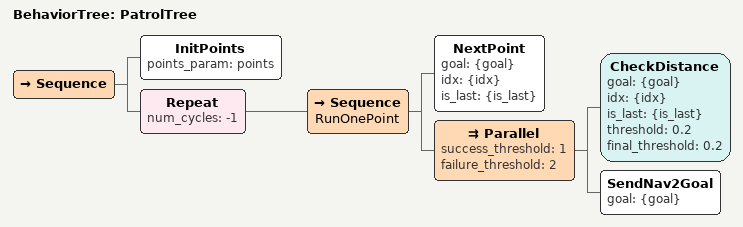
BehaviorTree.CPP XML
<root main_tree_to_execute="PatrolTree">
  <BehaviorTree ID="PatrolTree">
    <Sequence>
      <InitPoints points_param="points"/>

      <Repeat num_cycles="-1">
        <Sequence name="RunOnePoint">
          <NextPoint goal="{goal}" idx="{idx}" is_last="{is_last}"/>

          <Parallel success_threshold="1" failure_threshold="2">
            <CheckDistance
              goal="{goal}"
              idx="{idx}"
              is_last="{is_last}"
              threshold="0.2"
              final_threshold="0.2"/>

              <SendNav2Goal goal="{goal}"/>
          </Parallel>
        </Sequence>
      </Repeat>
    </Sequence>
  </BehaviorTree>

</root>
